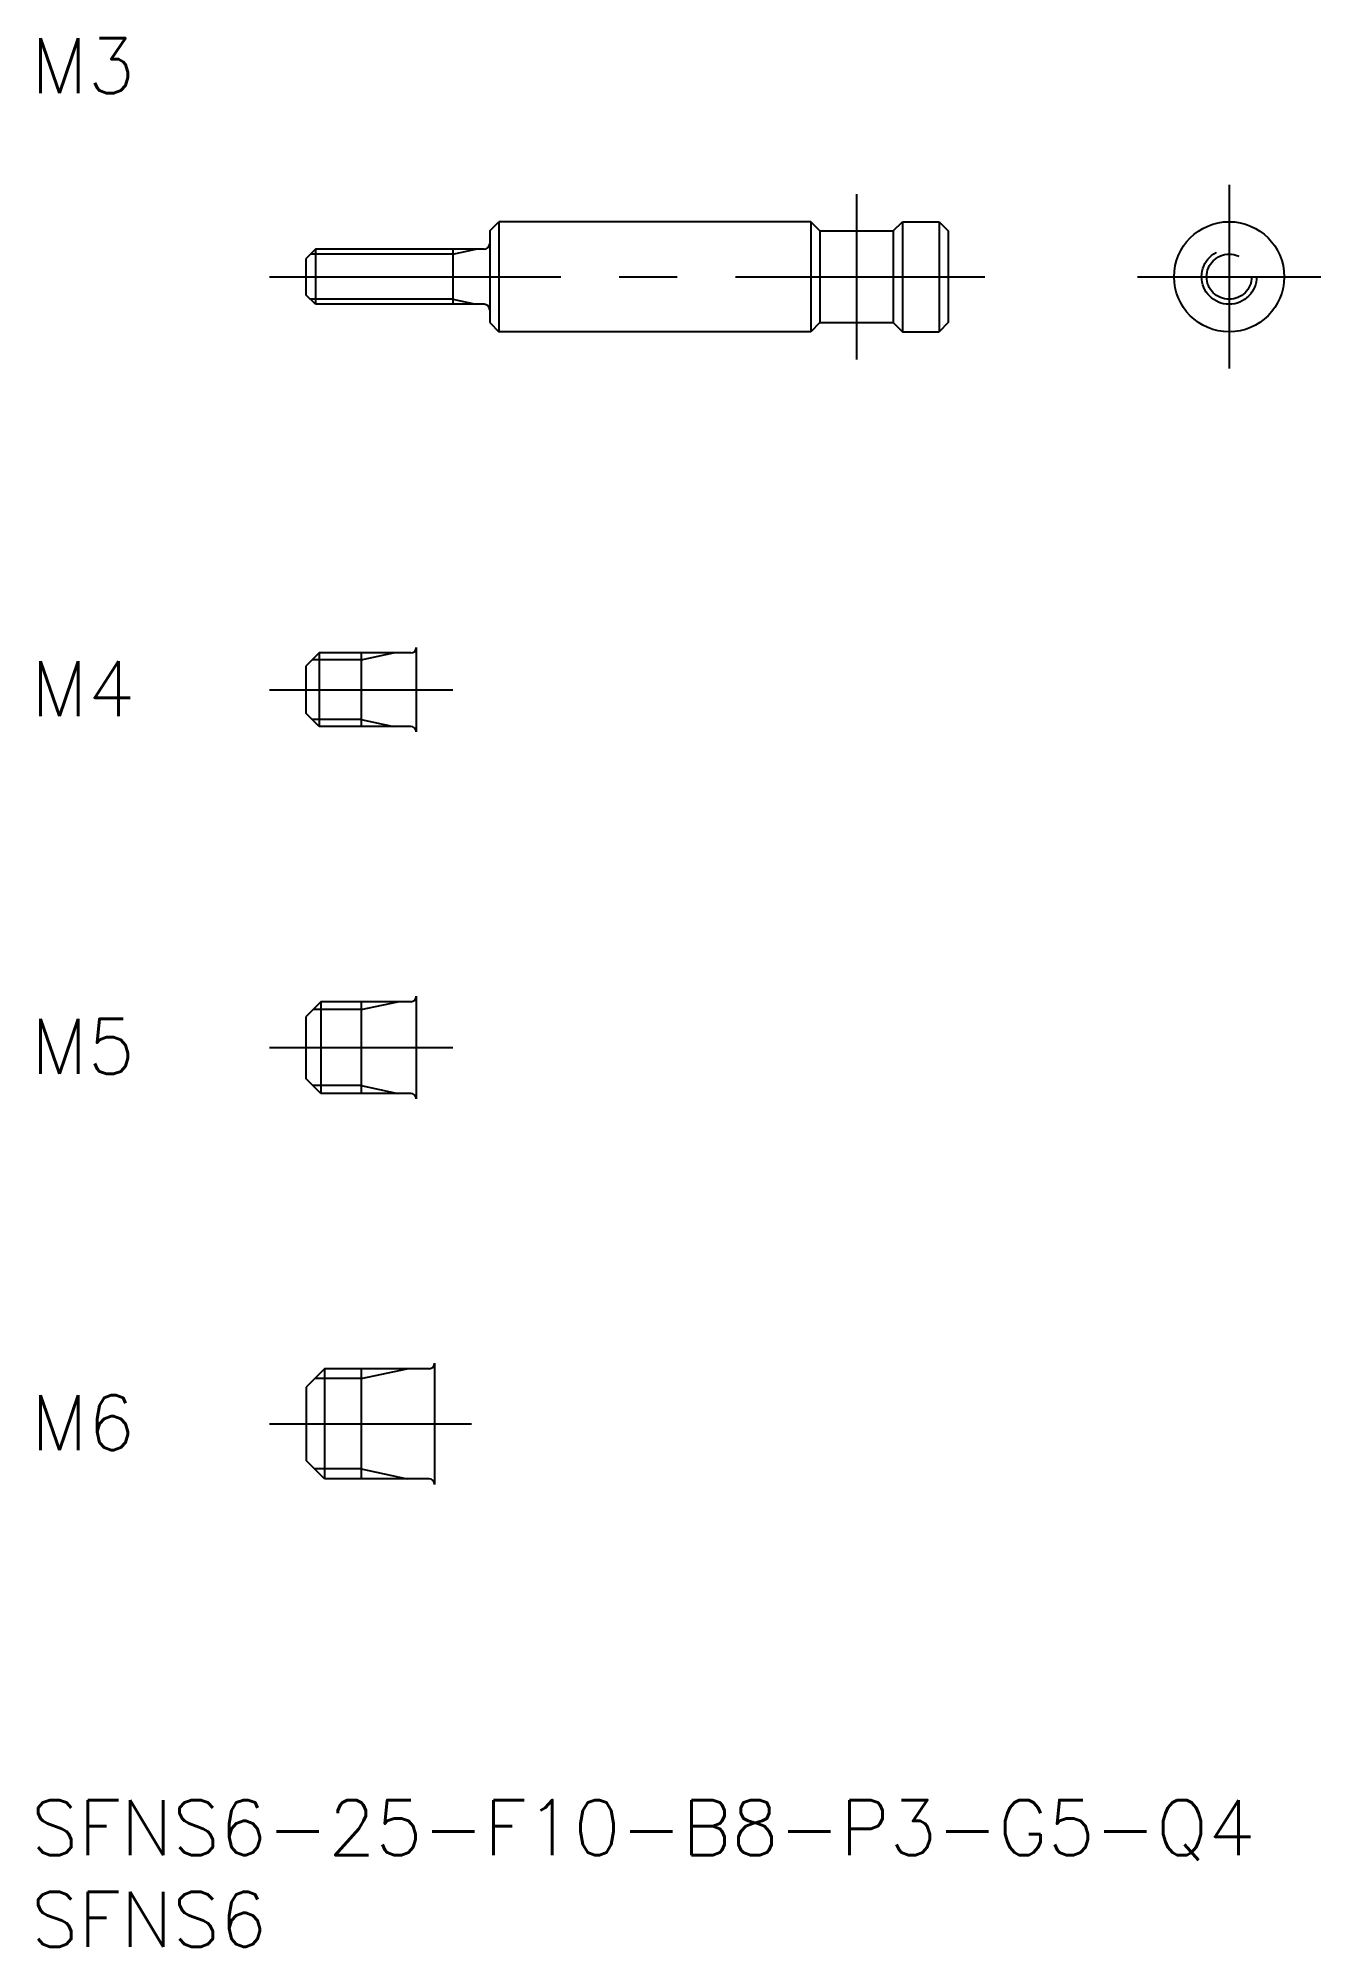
# Model space of a CAD drawing. Extents: x 0 to 70, y -8 to 96.
import ezdxf

# ---------------------------------------------------------------- set-up
doc = ezdxf.new("R2010")
doc.units = 0
doc.header["$LTSCALE"] = 0.5
doc.linetypes.add('CENTER', pattern=[50.8, 31.75, -6.35, 6.35, -6.35])
doc.linetypes.add('DASHED', pattern=[19.05, 12.7, -6.35])
for name, color, linetype in [('MSM_CENTER', 1, 'CENTER'), ('MSM_CONTINUOUS', 7, 'CONTINUOUS'), ('MSM_DASHED', 4, 'DASHED'), ('MSM_NARROW', 5, 'CONTINUOUS'), ('MSM_PART_NUMBER', 7, 'CONTINUOUS')]:
    doc.layers.add(name, color=color, linetype=linetype)
doc.styles.get("Standard").update_dxf_attribs({"font": 'txt.shx', "height": 1, "bigfont": 'bigfont.shx'})

# ---------------------------------------------------------------- blocks, each defined once
blk = doc.blocks.new('*U10')
at = {"layer": 'MSM_PART_NUMBER'}
blk.add_text('SFNS6-25-F10-B8-P3-G5-Q4', height=3, dxfattribs=at).set_placement((0, -3))
blk = doc.blocks.new('*U11')
at = {"layer": 'MSM_PART_NUMBER'}
blk.add_text('SFNS6', height=3, dxfattribs=at).set_placement((0, -8))
blk = doc.blocks.new('*U12')
at = {"layer": 'MSM_PART_NUMBER'}
blk.add_text('M6', height=3, dxfattribs=at).set_placement((0, 19.06))
blk = doc.blocks.new('*U13')
at = {"layer": 'MSM_PART_NUMBER'}
blk.add_text('M5', height=3, dxfattribs=at).set_placement((0, 39.56))
blk = doc.blocks.new('*U14')
at = {"layer": 'MSM_PART_NUMBER'}
blk.add_text('M4', height=3, dxfattribs=at).set_placement((0, 59.06))
blk = doc.blocks.new('*U15')
at = {"layer": 'MSM_PART_NUMBER'}
blk.add_text('M3', height=3, dxfattribs=at).set_placement((0, 93))

msp = doc.modelspace()

# ---------------------------------------------------------------- linework, layer by layer
at = {"layer": 'MSM_CENTER'}
for p, q in [((45, 87.5), (45, 78.5)), ((65.31, 88), (65.31, 78)), ((13, 83), (52, 83)), ((60.31, 83), (70.31, 83)), ((13, 60.5), (23, 60.5)), ((13, 41), (23, 41)), ((13, 20.5), (24, 20.5))]:
    msp.add_line(p, q, dxfattribs=at)
at = {"layer": 'MSM_CONTINUOUS'}
for p, q in [((25, 85.5), (25.5, 86)), ((25, 85.5), (25, 80.5)), ((25.5, 86), (25.5, 80)), ((42.5, 86), (25.5, 86)), ((43, 85.5), (42.5, 86)), ((42.5, 86), (42.5, 80)), ((43, 85.5), (43, 80.5)), ((43, 85.5), (47, 85.5)), ((47, 85.5), (47.5, 86)), ((47, 85.5), (47, 80.5)), ((47.5, 86), (49.5, 86)), ((47.5, 86), (47.5, 80)), ((49.5, 86), (49.5, 80)), ((49.5, 86), (50, 85.5)), ((50, 85.5), (50, 80.5)), ((15.5, 84.5), (15, 84)), ((24.7, 84.5), (15.5, 84.5)), ((15.5, 84.5), (15.5, 81.5)), ((23, 84.5), (23, 81.5)), ((15, 82), (15, 84)), ((15.5, 81.5), (15, 82)), ((24.7, 81.5), (15.5, 81.5)), ((25, 80.5), (25.5, 80)), ((43, 80.5), (42.5, 80)), ((43, 80.5), (47, 80.5)), ((47, 80.5), (47.5, 80)), ((50, 80.5), (49.5, 80)), ((42.5, 80), (25.5, 80)), ((47.5, 80), (49.5, 80)), ((15.7, 62.5), (15, 61.8)), ((20.7, 62.5), (15.7, 62.5)), ((15.7, 62.5), (15.7, 58.5)), ((18, 62.5), (18, 58.5)), ((21, 62.8), (21, 58.2)), ((15, 59.2), (15, 61.8)), ((15.7, 58.5), (15, 59.2)), ((20.7, 58.5), (15.7, 58.5)), ((21, 43.8), (21, 38.2)), ((15.8, 43.5), (15, 42.7)), ((15, 39.3), (15, 42.7)), ((20.7, 43.5), (15.8, 43.5)), ((15.8, 43.5), (15.8, 38.5)), ((18, 43.5), (18, 38.5)), ((15.8, 38.5), (15, 39.3)), ((20.7, 38.5), (15.8, 38.5)), ((16, 23.5), (15, 22.5)), ((21.7, 23.5), (16, 23.5)), ((16, 23.5), (16, 17.5)), ((18, 23.5), (18, 17.5)), ((22, 23.8), (22, 17.2)), ((15, 22.5), (15, 18.5)), ((16, 17.5), (15, 18.5)), ((21.7, 17.5), (16, 17.5))]:
    msp.add_line(p, q, dxfattribs=at)
msp.add_circle((65.31, 83), 3, dxfattribs=at)
for centre, start, end in [((24.7, 84.8), 270, 0), ((24.7, 81.2), 0, 90), ((20.7, 62.8), 270, 0), ((20.7, 58.2), 0, 90), ((20.7, 43.8), 270, 0), ((20.7, 38.2), 0, 90), ((21.7, 23.8), 270, 0), ((21.7, 17.2), 0, 90)]:
    msp.add_arc(centre, 0.3, start, end, dxfattribs=at)
at = {"layer": 'MSM_DASHED'}
for radius in [1.5, 1.23]:
    msp.add_circle((65.31, 83), radius, dxfattribs=at)
at = {"layer": 'MSM_NARROW'}
for p, q in [((23, 84.23), (24.25, 84.5)), ((23, 84.23), (15.23, 84.23)), ((23, 81.77), (15.23, 81.77)), ((23, 81.77), (24.25, 81.5)), ((18, 62.12), (19.75, 62.5)), ((18, 62.12), (15.32, 62.12)), ((18, 58.88), (15.32, 58.88)), ((18, 58.88), (19.75, 58.5)), ((18, 43.07), (15.37, 43.07)), ((18, 43.07), (20, 43.5)), ((18, 38.93), (15.37, 38.93)), ((18, 38.93), (20, 38.5)), ((18, 22.96), (15.46, 22.96)), ((18, 22.96), (20.5, 23.5)), ((18, 18.04), (15.46, 18.04)), ((18, 18.04), (20.5, 17.5))]:
    msp.add_line(p, q, dxfattribs=at)

# ---------------------------------------------------------------- block references
at = {"layer": 'MSM_CONTINUOUS'}
for name in ['*U15', '*U14', '*U13', '*U12', '*U10', '*U11']:
    msp.add_blockref(name, (0, 0), dxfattribs=at)

doc.saveas('drawing.dxf')
